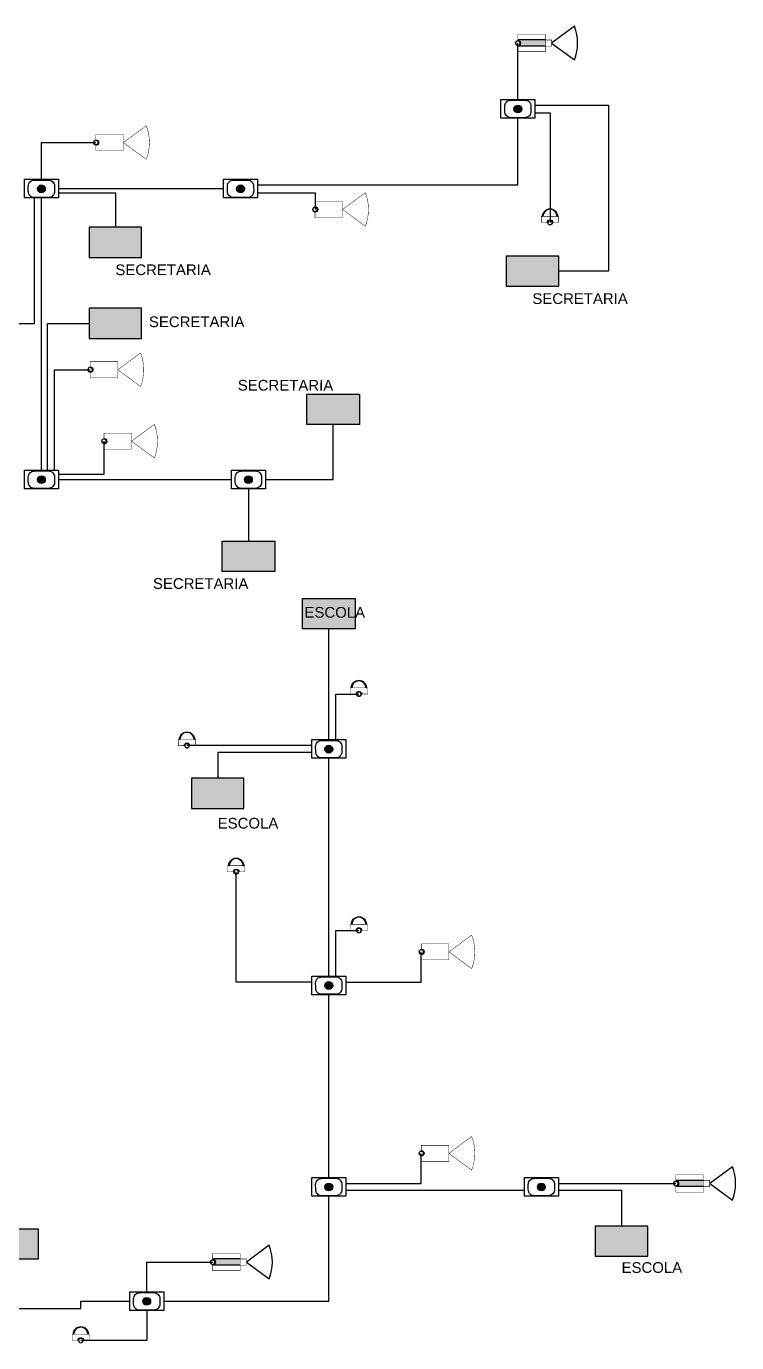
# Model space of a CAD drawing. Header units: millimetres. Extents: x 2691 to 11731, y 752 to 10862.
# Drawn here: x 8990 to 10624, y 3642 to 6667 of the extents above; entities that cross this region are included whole.
import ezdxf
from ezdxf.enums import TextEntityAlignment as Align

# ---------------------------------------------------------------- set-up
doc = ezdxf.new("R2010")
doc.units = ezdxf.units.MM
for name, color, linetype in [('252', 252, 'Continuous'), ('3', 7, 'Continuous'), ('CAIXA R2', 7, 'Continuous'), ('Cameras Existentes', 82, 'Continuous'), ('Cameras Novas', 6, 'Continuous'), ('Fibra Óptica 06 FO - Derivações', 1, 'Continuous'), ('Fibra Óptica 12 FO - Backbone', 5, 'Continuous'), ('Fibra Óptica 24 FO - Anel Óptico', 3, 'Continuous'), ('Unidade - Educação', 40, 'Continuous'), ('Unidade - Sec.-Urbano', 5, 'Continuous')]:
    doc.layers.add(name, color=color, linetype=linetype)
doc.styles.get("Standard").update_dxf_attribs({"font": 'arial.ttf'})
doc.styles.add('TEXTOS', font='arial.ttf', dxfattribs={"height": 1.2})

# ---------------------------------------------------------------- blocks, each defined once
blk = doc.blocks.new('CAIXA DE EMENDA')
at = {"color": 7, "lineweight": -3}
for p, q in [((1461.21, -350.66), (1466.01, -350.66)), ((1459.23, -354.42), (1459.23, -352.56)), ((1467.99, -352.71), (1467.99, -354.42)), ((1466.01, -356.48), (1461.21, -356.48))]:
    blk.add_line(p, q, dxfattribs=at)
blk.add_circle((1463.61, -353.57), 1.3, dxfattribs=at)
at = {"color": 7, "lineweight": -3, "extrusion": (0, 0, -1)}
for centre, start, end in [((-1461.21, -352.64), 357.8251, 90), ((-1466.01, -352.64), 90, 182.1749), ((-1461.21, -354.5), 270, 2.1749), ((-1466.01, -354.5), 177.8251, 270)]:
    blk.add_arc(centre, 1.98, start, end, dxfattribs=at)
blk = doc.blocks.new('*U10')
h = blk.add_hatch(color=256)
h.dxf.hatch_style = 1
h.paths.add_polyline_path([(0.06, 0), (0.05, 0, -1), (-0.05, 0), (-0.06, 0, 1)])
h = blk.add_hatch(color=256)
h.dxf.hatch_style = 1
h.paths.add_polyline_path([(0.166, -0.137), (0.155, -0.137, -1), (-0.156, -0.137), (-0.166, -0.137, 1)])
at = {"color": 0, "const_width": 0.01}
blk.add_lwpolyline([(-0.05, 0), (-0.191, 0), (-0.191, -0.137), (0.191, -0.137), (0.191, 0), (0.05, 0)], dxfattribs=at)
blk.add_lwpolyline([(0.166, -0.137), (0.155, -0.137, -1), (-0.156, -0.137), (-0.166, -0.137, 1)], format="xyb", close=True)
blk.add_circle((0, 0), 0.05)
for radius, end in [(0.06, 360), (0.05, 0), (0.05, 0)]:
    blk.add_arc((0, 0), radius, 180, end)
at = {"color": 0, "style": 'TEXTOS'}
blk.add_attdef('CAMERA', text='', height=0.25, rotation=0, dxfattribs=at).set_placement((-0.027, 0.246), align=Align.MIDDLE_CENTER)
blk = doc.blocks.new('*U14')
h = blk.add_hatch(color=256)
h.dxf.hatch_style = 1
h.paths.add_polyline_path([(0.608, -0.069), (0.608, 0.069), (0, 0.069), (0, 0.06, -1), (0, -0.06), (0, -0.069)])
h = blk.add_hatch(color=256)
h.dxf.hatch_style = 1
h.paths.add_polyline_path([(0, 0.06), (0, 0.05, -1), (0, -0.05), (0, -0.06, 1)])
for p, q in [((0.608, 0.069), (0, 0.069)), ((0.608, -0.069), (0, -0.069))]:
    blk.add_line(p, q)
at = {"const_width": 0.01}
blk.add_lwpolyline([(0, -0.05), (0, -0.19), (0.608, -0.19), (0.608, 0.19), (0, 0.19), (0, 0.05)], dxfattribs=at)
at = {"color": 0, "const_width": 0.01}
blk.add_lwpolyline([(0.608, 0.069), (0.608, -0.069), (0.746, -0.069), (0.746, 0.069)], close=True, dxfattribs=at)
blk.add_circle((0, 0), 0.05)
for radius, start, end in [(0.05, 180, 0), (0.06, 270, 90)]:
    blk.add_arc((0, 0), radius, start, end)
at = {"layer": '252'}
blk.add_lwpolyline([(1.248, -0.37), (0.746, 0), (1.248, 0.37, -0.188798)], format="xyb", close=True, dxfattribs=at)
at = {"color": 0, "style": 'TEXTOS'}
blk.add_attdef('CAMERA', text='', height=0.25, rotation=0, dxfattribs=at).set_placement((0.59, -1.406), align=Align.MIDDLE_CENTER)
blk = doc.blocks.new('*U6')
h = blk.add_hatch(color=256)
h.dxf.hatch_style = 1
h.paths.add_polyline_path([(0, 0.06), (0, 0.05, -1), (0, -0.05), (0, -0.06, 1)])
at = {"const_width": 0.01}
blk.add_lwpolyline([(1.11, -0.37), (0.608, 0), (1.11, 0.37, -0.188798)], format="xyb", close=True, dxfattribs=at)
blk.add_lwpolyline([(0, -0.05), (0, -0.177), (0.608, -0.177), (0.608, 0.177), (0, 0.177), (0, 0.05)], dxfattribs=at)
blk.add_circle((0, 0), 0.05)
for radius, start, end in [(0.05, 360, 180), (0.06, 270, 90), (0.05, 270, 90)]:
    blk.add_arc((0, 0), radius, start, end)
at = {"color": 0, "style": 'TEXTOS'}
blk.add_attdef('CAMERA', text='', height=0.25, rotation=0, dxfattribs=at).set_placement((-0.416, 0.192), align=Align.MIDDLE_CENTER)
blk = doc.blocks.new('*U16')
h = blk.add_hatch(color=256)
h.dxf.hatch_style = 1
h.paths.add_polyline_path([(0.06, 0), (0.05, 0, -1), (-0.05, 0), (-0.06, 0, 1)])
h = blk.add_hatch(color=256)
h.dxf.hatch_style = 1
h.paths.add_polyline_path([(0.166, -0.137), (0.155, -0.137, -1), (-0.156, -0.137), (-0.166, -0.137, 1)])
at = {"color": 0, "const_width": 0.01}
blk.add_lwpolyline([(-0.05, 0), (-0.191, 0), (-0.191, -0.137), (0.191, -0.137), (0.191, 0), (0.05, 0)], dxfattribs=at)
blk.add_lwpolyline([(0.166, -0.137), (0.155, -0.137, -1), (-0.156, -0.137), (-0.166, -0.137, 1)], format="xyb", close=True)
blk.add_circle((0, 0), 0.05)
for radius, start, end in [(0.06, 180, 360), (0.05, 360, 180), (0.05, 180, 0)]:
    blk.add_arc((0, 0), radius, start, end)
at = {"color": 0, "style": 'TEXTOS'}
blk.add_attdef('CAMERA', text='', height=0.25, rotation=0, dxfattribs=at).set_placement((-0.573, -0.063), align=Align.MIDDLE_CENTER)
blk = doc.blocks.new('*U17')
h = blk.add_hatch(color=256)
h.dxf.hatch_style = 1
h.paths.add_polyline_path([(0.06, 0), (0.05, 0, -1), (-0.05, 0), (-0.06, 0, 1)])
h = blk.add_hatch(color=256)
h.dxf.hatch_style = 1
h.paths.add_polyline_path([(0.166, -0.137), (0.155, -0.137, -1), (-0.156, -0.137), (-0.166, -0.137, 1)])
at = {"color": 0, "const_width": 0.01}
blk.add_lwpolyline([(-0.05, 0), (-0.191, 0), (-0.191, -0.137), (0.191, -0.137), (0.191, 0), (0.05, 0)], dxfattribs=at)
blk.add_lwpolyline([(0.166, -0.137), (0.155, -0.137, -1), (-0.156, -0.137), (-0.166, -0.137, 1)], format="xyb", close=True)
blk.add_circle((0, 0), 0.05)
for radius, start, end in [(0.06, 180, 360), (0.05, 360, 180), (0.05, 180, 0)]:
    blk.add_arc((0, 0), radius, start, end)
at = {"color": 0, "style": 'TEXTOS'}
blk.add_attdef('CAMERA', text='', height=0.25, rotation=0, dxfattribs=at).set_placement((0.509, -0.063), align=Align.MIDDLE_CENTER)
blk = doc.blocks.new('*U15')
h = blk.add_hatch(color=256)
h.dxf.hatch_style = 1
h.paths.add_polyline_path([(0, 0.06), (0, 0.05, -1), (0, -0.05), (0, -0.06, 1)])
at = {"const_width": 0.01}
blk.add_lwpolyline([(1.11, -0.37), (0.608, 0), (1.11, 0.37, -0.188798)], format="xyb", close=True, dxfattribs=at)
blk.add_lwpolyline([(0, -0.05), (0, -0.177), (0.608, -0.177), (0.608, 0.177), (0, 0.177), (0, 0.05)], dxfattribs=at)
blk.add_circle((0, 0), 0.05)
for radius, start, end in [(0.05, 360, 180), (0.06, 270, 90), (0.05, 270, 90)]:
    blk.add_arc((0, 0), radius, start, end)
at = {"color": 0, "style": 'TEXTOS'}
blk.add_attdef('CAMERA', text='', height=0.25, rotation=0, dxfattribs=at).set_placement((-0.416, -0.063), align=Align.MIDDLE_CENTER)
blk = doc.blocks.new('*U64')
h = blk.add_hatch(color=256)
h.dxf.hatch_style = 1
h.paths.add_polyline_path([(0.06, 0), (0.05, 0, -1), (-0.05, 0), (-0.06, 0, 1)])
h = blk.add_hatch(color=256)
h.dxf.hatch_style = 1
h.paths.add_polyline_path([(0.166, -0.137), (0.155, -0.137, -1), (-0.156, -0.137), (-0.166, -0.137, 1)])
at = {"color": 0, "const_width": 0.01}
blk.add_lwpolyline([(-0.05, 0), (-0.191, 0), (-0.191, -0.137), (0.191, -0.137), (0.191, 0), (0.05, 0)], dxfattribs=at)
blk.add_lwpolyline([(0.166, -0.137), (0.155, -0.137, -1), (-0.156, -0.137), (-0.166, -0.137, 1)], format="xyb", close=True)
blk.add_circle((0, 0), 0.05)
for radius, start, end in [(0.06, 180, 360), (0.05, 360, 180), (0.05, 180, 0)]:
    blk.add_arc((0, 0), radius, start, end)
at = {"color": 0, "style": 'TEXTOS'}
blk.add_attdef('CAMERA', text='', height=0.25, rotation=0, dxfattribs=at).set_placement((0.008, 0.276), align=Align.MIDDLE_CENTER)
blk = doc.blocks.new('*U65')
h = blk.add_hatch(color=256)
h.dxf.hatch_style = 1
h.paths.add_polyline_path([(0, 0.06), (0, 0.05, -1), (0, -0.05), (0, -0.06, 1)])
at = {"const_width": 0.01}
blk.add_lwpolyline([(1.11, -0.37), (0.608, 0), (1.11, 0.37, -0.188798)], format="xyb", close=True, dxfattribs=at)
blk.add_lwpolyline([(0, -0.05), (0, -0.177), (0.608, -0.177), (0.608, 0.177), (0, 0.177), (0, 0.05)], dxfattribs=at)
blk.add_circle((0, 0), 0.05)
for radius, start, end in [(0.05, 360, 180), (0.06, 270, 90), (0.05, 270, 90)]:
    blk.add_arc((0, 0), radius, start, end)
at = {"color": 0, "style": 'TEXTOS'}
blk.add_attdef('CAMERA', text='', height=0.25, rotation=0, dxfattribs=at).set_placement((0.296, 0.383), align=Align.MIDDLE_CENTER)
blk = doc.blocks.new('*U66')
h = blk.add_hatch(color=256)
h.dxf.hatch_style = 1
h.paths.add_polyline_path([(0, 0.06), (0, 0.05, -1), (0, -0.05), (0, -0.06, 1)])
at = {"const_width": 0.01}
blk.add_lwpolyline([(1.11, -0.37), (0.608, 0), (1.11, 0.37, -0.188798)], format="xyb", close=True, dxfattribs=at)
blk.add_lwpolyline([(0, -0.05), (0, -0.177), (0.608, -0.177), (0.608, 0.177), (0, 0.177), (0, 0.05)], dxfattribs=at)
blk.add_circle((0, 0), 0.05)
for radius, start, end in [(0.05, 360, 180), (0.06, 270, 90), (0.05, 270, 90)]:
    blk.add_arc((0, 0), radius, start, end)
at = {"color": 0, "style": 'TEXTOS'}
blk.add_attdef('CAMERA', text='', height=0.25, rotation=0, dxfattribs=at).set_placement((0.296, -0.404), align=Align.MIDDLE_CENTER)

msp = doc.modelspace()

# ---------------------------------------------------------------- hatches: boundary and pattern name
h = msp.add_hatch(color=256)
h.dxf.hatch_style = 1
h.paths.add_polyline_path([(10129.2, 6477.4, 1), (10111.3, 6477.4, 1)])
h = msp.add_hatch(color=256)
h.dxf.hatch_style = 1
h.paths.add_polyline_path([(9033.7, 6293.9, 1), (9015.7, 6293.9, 1)])
h = msp.add_hatch(color=256)
h.dxf.hatch_style = 1
h.paths.add_polyline_path([(9491.5, 6293.9, 1), (9473.6, 6293.9, 1)])
h = msp.add_hatch(color=256)
h.dxf.hatch_style = 1
h.paths.add_polyline_path([(9033.7, 5625.3, 1), (9015.7, 5625.3, 1)])
h = msp.add_hatch(color=256)
h.dxf.hatch_style = 1
h.paths.add_polyline_path([(9509.6, 5625.3, 1), (9491.7, 5625.3, 1)])
h = msp.add_hatch(color=256)
h.dxf.hatch_style = 1
h.paths.add_polyline_path([(9694.4, 5005.9, 1), (9676.5, 5005.9, 1)])
h = msp.add_hatch(color=256)
h.dxf.hatch_style = 1
h.paths.add_polyline_path([(9694.4, 4462.4, 1), (9676.5, 4462.4, 1)])
h = msp.add_hatch(color=256)
h.dxf.hatch_style = 1
h.paths.add_polyline_path([(9694.4, 3999.4, 1), (9676.5, 3999.4, 1)])
h = msp.add_hatch(color=256)
h.dxf.hatch_style = 1
h.paths.add_polyline_path([(10183.4, 3999.4, 1), (10165.5, 3999.4, 1)])
h = msp.add_hatch(color=256)
h.dxf.hatch_style = 1
h.paths.add_polyline_path([(9275.9, 3736.5, 1), (9257.9, 3736.5, 1)])
at = {"layer": 'Unidade - Educação'}
h = msp.add_hatch(color=256, dxfattribs=at)
h.dxf.hatch_style = 1
h.paths.add_polyline_path([(9625, 5282.5), (9745.9, 5282.5), (9745.9, 5352), (9625, 5352)])
h = msp.add_hatch(color=256, dxfattribs=at)
h.dxf.hatch_style = 1
h.paths.add_polyline_path([(9369.6, 4869.7), (9490.5, 4869.7), (9490.5, 4939.2), (9369.6, 4939.2)])
h = msp.add_hatch(color=256, dxfattribs=at)
h.dxf.hatch_style = 1
h.paths.add_polyline_path([(10298.3, 3840.2), (10419.2, 3840.2), (10419.2, 3909.7), (10298.3, 3909.7)])
at = {"layer": 'Unidade - Sec.-Urbano'}
h = msp.add_hatch(color=256, dxfattribs=at)
h.dxf.hatch_style = 1
h.paths.add_polyline_path([(9255.2, 6135.9), (9134.3, 6135.9), (9134.3, 6205.4), (9255.2, 6205.4)])
h = msp.add_hatch(color=256, dxfattribs=at)
h.dxf.hatch_style = 1
h.paths.add_polyline_path([(10214.2, 6070), (10093.3, 6070), (10093.3, 6139.4), (10214.2, 6139.4)])
h = msp.add_hatch(color=256, dxfattribs=at)
h.dxf.hatch_style = 1
h.paths.add_polyline_path([(9255.2, 5949.8), (9134.3, 5949.8), (9134.3, 6019.3), (9255.2, 6019.3)])
h = msp.add_hatch(color=256, dxfattribs=at)
h.dxf.hatch_style = 1
h.paths.add_polyline_path([(9635.3, 5752.2), (9756.2, 5752.2), (9756.2, 5821.7), (9635.3, 5821.7)])
h = msp.add_hatch(color=256, dxfattribs=at)
h.dxf.hatch_style = 1
h.paths.add_polyline_path([(9440.2, 5414.5), (9561.1, 5414.5), (9561.1, 5484), (9440.2, 5484)])
h = msp.add_hatch(color=256, dxfattribs=at)
h.dxf.hatch_style = 1
h.paths.add_polyline_path([(8896, 3833.9), (9017, 3833.9), (9017, 3903.4), (8896, 3903.4)])

# ---------------------------------------------------------------- linework, layer by layer
at = {"layer": 'CAIXA R2', "color": 7}
for points in [[(10081.1, 6499.2), (10159.4, 6499.2), (10159.4, 6456.3), (10081.1, 6456.3)], [(8985.5, 6315.7), (9063.9, 6315.7), (9063.9, 6272.8), (8985.5, 6272.8)], [(9443.4, 6315.7), (9521.7, 6315.7), (9521.7, 6272.8), (9443.4, 6272.8)], [(8985.5, 5647.1), (9063.9, 5647.1), (9063.9, 5604.2), (8985.5, 5604.2)], [(9461.5, 5647.1), (9539.8, 5647.1), (9539.8, 5604.2), (9461.5, 5604.2)], [(9646.3, 5027.7), (9724.7, 5027.7), (9724.7, 4984.8), (9646.3, 4984.8)], [(9646.3, 4484.2), (9724.7, 4484.2), (9724.7, 4441.3), (9646.3, 4441.3)], [(9646.3, 4021.2), (9724.7, 4021.2), (9724.7, 3978.3), (9646.3, 3978.3)], [(10135.3, 4021.2), (10213.6, 4021.2), (10213.6, 3978.3), (10135.3, 3978.3)], [(9227.7, 3758.3), (9306.1, 3758.3), (9306.1, 3715.4), (9227.7, 3715.4)]]:
    msp.add_lwpolyline(points, close=True, dxfattribs=at)
at = {"layer": 'Fibra Óptica 06 FO - Derivações'}
for points in [[(10120.2, 6499.2), (10120.2, 6628.8)], [(10159.4, 6486.4), (10328.9, 6486.4), (10328.9, 6104.7), (10214.2, 6104.7)], [(9521.7, 6302.9), (10120.2, 6302.9), (10120.2, 6456.3)], [(10159.4, 6468.5), (10194.3, 6468.5), (10194.3, 6216.3)], [(9024.7, 6315.7), (9024.7, 6400.2), (9150, 6400.2), (9150, 6400.2)], [(9063.9, 6294.2), (9443.4, 6294.2)], [(9008.3, 6272.8), (9008.3, 5983.8), (8915.1, 5983.8)], [(9063.9, 6284.9), (9194.8, 6284.9), (9194.8, 6205.4)], [(9521.7, 6284.9), (9653.8, 6284.9), (9653.8, 6246.4)], [(9038.9, 5647.1), (9038.9, 5984.5), (9134.3, 5984.5)], [(9054.8, 5647.1), (9054.8, 5878), (9136.9, 5878)], [(9539.8, 5625.6), (9695.7, 5625.6), (9695.7, 5752.2)], [(9063.9, 5638), (9168.6, 5638), (9168.6, 5713.7)], [(9063.9, 5625.6), (9461.5, 5625.6)], [(9500.7, 5604.2), (9500.7, 5484)], [(9685.5, 5027.7), (9685.5, 5282.5)], [(9701.9, 5027.7), (9701.9, 5132.5), (9754.7, 5132.5)], [(9646.3, 5014), (9359.4, 5014), (9359.4, 5014)], [(9646.3, 4998.5), (9430, 4998.5), (9430, 4939.2)], [(9646.3, 4470.5), (9472.6, 4470.5), (9472.6, 4470.5), (9472.6, 4723.7)], [(9701.9, 4484.2), (9701.9, 4589), (9754.7, 4589)], [(9724.7, 4470.5), (9898.3, 4470.5), (9898.3, 4470.5), (9898.3, 4539.9)], [(9724.7, 4007.5), (9898.3, 4007.5), (9898.3, 4007.5), (9898.3, 4076.8)], [(10213.6, 4007.5), (10290.9, 4007.5), (10483.7, 4007.5), (10483.7, 4007.5)], [(9724.7, 3992), (10135.3, 3992), (10135.3, 3992)], [(10213.6, 3992), (10358.7, 3992), (10358.7, 3992), (10358.7, 3909.7)], [(9266.9, 3758.3), (9266.9, 3826.8), (9418.5, 3826.8), (9418.5, 3826.8)], [(9266.9, 3715.4), (9266.9, 3646.8), (9115.3, 3646.8)]]:
    msp.add_lwpolyline(points, dxfattribs=at)
at = {"layer": 'Fibra Óptica 12 FO - Backbone'}
for points in [[(9685.5, 4484.2), (9685.5, 4984.8)], [(9685.5, 4021.2), (9685.5, 4441.3)], [(9306.1, 3736.8), (9685.5, 3736.8), (9685.5, 3978.3)], [(8443.2, 3720), (9115.3, 3720), (9115.3, 3736.8), (9227.7, 3736.8)]]:
    msp.add_lwpolyline(points, dxfattribs=at)
at = {"layer": 'Fibra Óptica 24 FO - Anel Óptico'}
msp.add_lwpolyline([(9024.7, 5647.1), (9024.7, 6272.8)], dxfattribs=at)
at = {"layer": 'Unidade - Educação', "color": 0, "linetype": 'Continuous', "ltscale": 0.01}
for points in [[(9745.9, 5282.5), (9625, 5282.5), (9625, 5352), (9745.9, 5352)], [(9369.6, 4869.7), (9490.5, 4869.7), (9490.5, 4939.2), (9369.6, 4939.2)], [(10298.3, 3840.2), (10419.2, 3840.2), (10419.2, 3909.7), (10298.3, 3909.7)]]:
    msp.add_lwpolyline(points, close=True, dxfattribs=at)
at = {"layer": 'Unidade - Sec.-Urbano', "color": 0, "linetype": 'Continuous', "ltscale": 0.01}
for points in [[(9134.3, 6135.9), (9255.2, 6135.9), (9255.2, 6205.4), (9134.3, 6205.4)], [(10093.3, 6070), (10214.2, 6070), (10214.2, 6139.4), (10093.3, 6139.4)], [(9134.3, 5949.8), (9255.2, 5949.8), (9255.2, 6019.3), (9134.3, 6019.3)], [(9756.2, 5752.2), (9635.3, 5752.2), (9635.3, 5821.7), (9756.2, 5821.7)], [(9561.1, 5414.5), (9440.2, 5414.5), (9440.2, 5484), (9561.1, 5484)], [(9017, 3833.9), (8896, 3833.9), (8896, 3903.4), (9017, 3903.4)]]:
    msp.add_lwpolyline(points, close=True, dxfattribs=at)

# ---------------------------------------------------------------- block references
at = {"layer": 'CAIXA R2', "xscale": 6.881240752177111, "yscale": 6.881240752177111, "zscale": 6.881240752177111, "rotation": 0.2840248350658537}
for p in [(36.9, 8860.5), (-1058.7, 8676.9), (-600.8, 8676.9), (-1058.7, 8008.3), (-582.7, 8008.3), (-397.9, 7388.9), (-397.9, 6845.5), (-397.9, 6382.4), (91, 6382.4), (-816.5, 6119.5)]:
    msp.add_blockref('CAIXA DE EMENDA', p, dxfattribs=at)
at = {"layer": 'Cameras Existentes', "xscale": -104.2851877539442, "yscale": 104.2851877539443, "zscale": 104.2851877539443, "rotation": 179.9999999999908}
for name, p in [('*U14', (10120.2, 6628.8)), ('*U65', (9136.9, 5878)), ('*U66', (9168.6, 5713.7)), ('*U17', (9754.7, 5132.5)), ('*U17', (9754.7, 4589)), ('*U14', (10483.7, 4007.5)), ('*U10', (9115.3, 3646.8))]:
    msp.add_blockref(name, p, dxfattribs=at)
at = {"layer": 'Cameras Novas', "xscale": -104.2851877539442, "yscale": 104.2851877539443, "zscale": 104.2851877539443, "rotation": 179.9999999999908}
for name, p in [('*U6', (9150, 6400.2)), ('*U15', (9653.8, 6246.4)), ('*U64', (10194.3, 6216.3)), ('*U16', (9359.4, 5014)), ('*U16', (9472.6, 4723.7)), ('*U6', (9898.3, 4539.9)), ('*U6', (9898.3, 4076.8)), ('*U14', (9418.5, 3826.8))]:
    msp.add_blockref(name, p, dxfattribs=at)

# ---------------------------------------------------------------- texts
at = {"layer": '3', "linetype": 'Continuous', "lineweight": -3}
for s, insert, char_height, attachment_point, rotation in [('SECRETARIA', (9194.8, 6095), 24.58, 7, 0.0726), ('SECRETARIA', (10153.7, 6028.7), 24.58, 7, 0.0726), ('SECRETARIA', (9272, 5975.5), 24.58, 7, 0.0726), ('\\pi107.44167;SECRETARIA', (9695.7, 5829.5), 24.584, 9, 359.9274), ('\\pi107.44167;SECRETARIA', (9500.6, 5373.7), 24.584, 9, 359.9274), ('\\pi133.95412;ESCOLA', (9769, 5307.6), 24.584, 9, 359.9274), ('ESCOLA', (9430.1, 4822.9), 24.58, 7, 0.0726), ('ESCOLA', (10358.8, 3801.6), 24.58, 7, 0.0726)]:
    msp.add_mtext(s, dxfattribs=dict(at, insert=insert, char_height=char_height, attachment_point=attachment_point, rotation=rotation))

doc.saveas('drawing.dxf')
